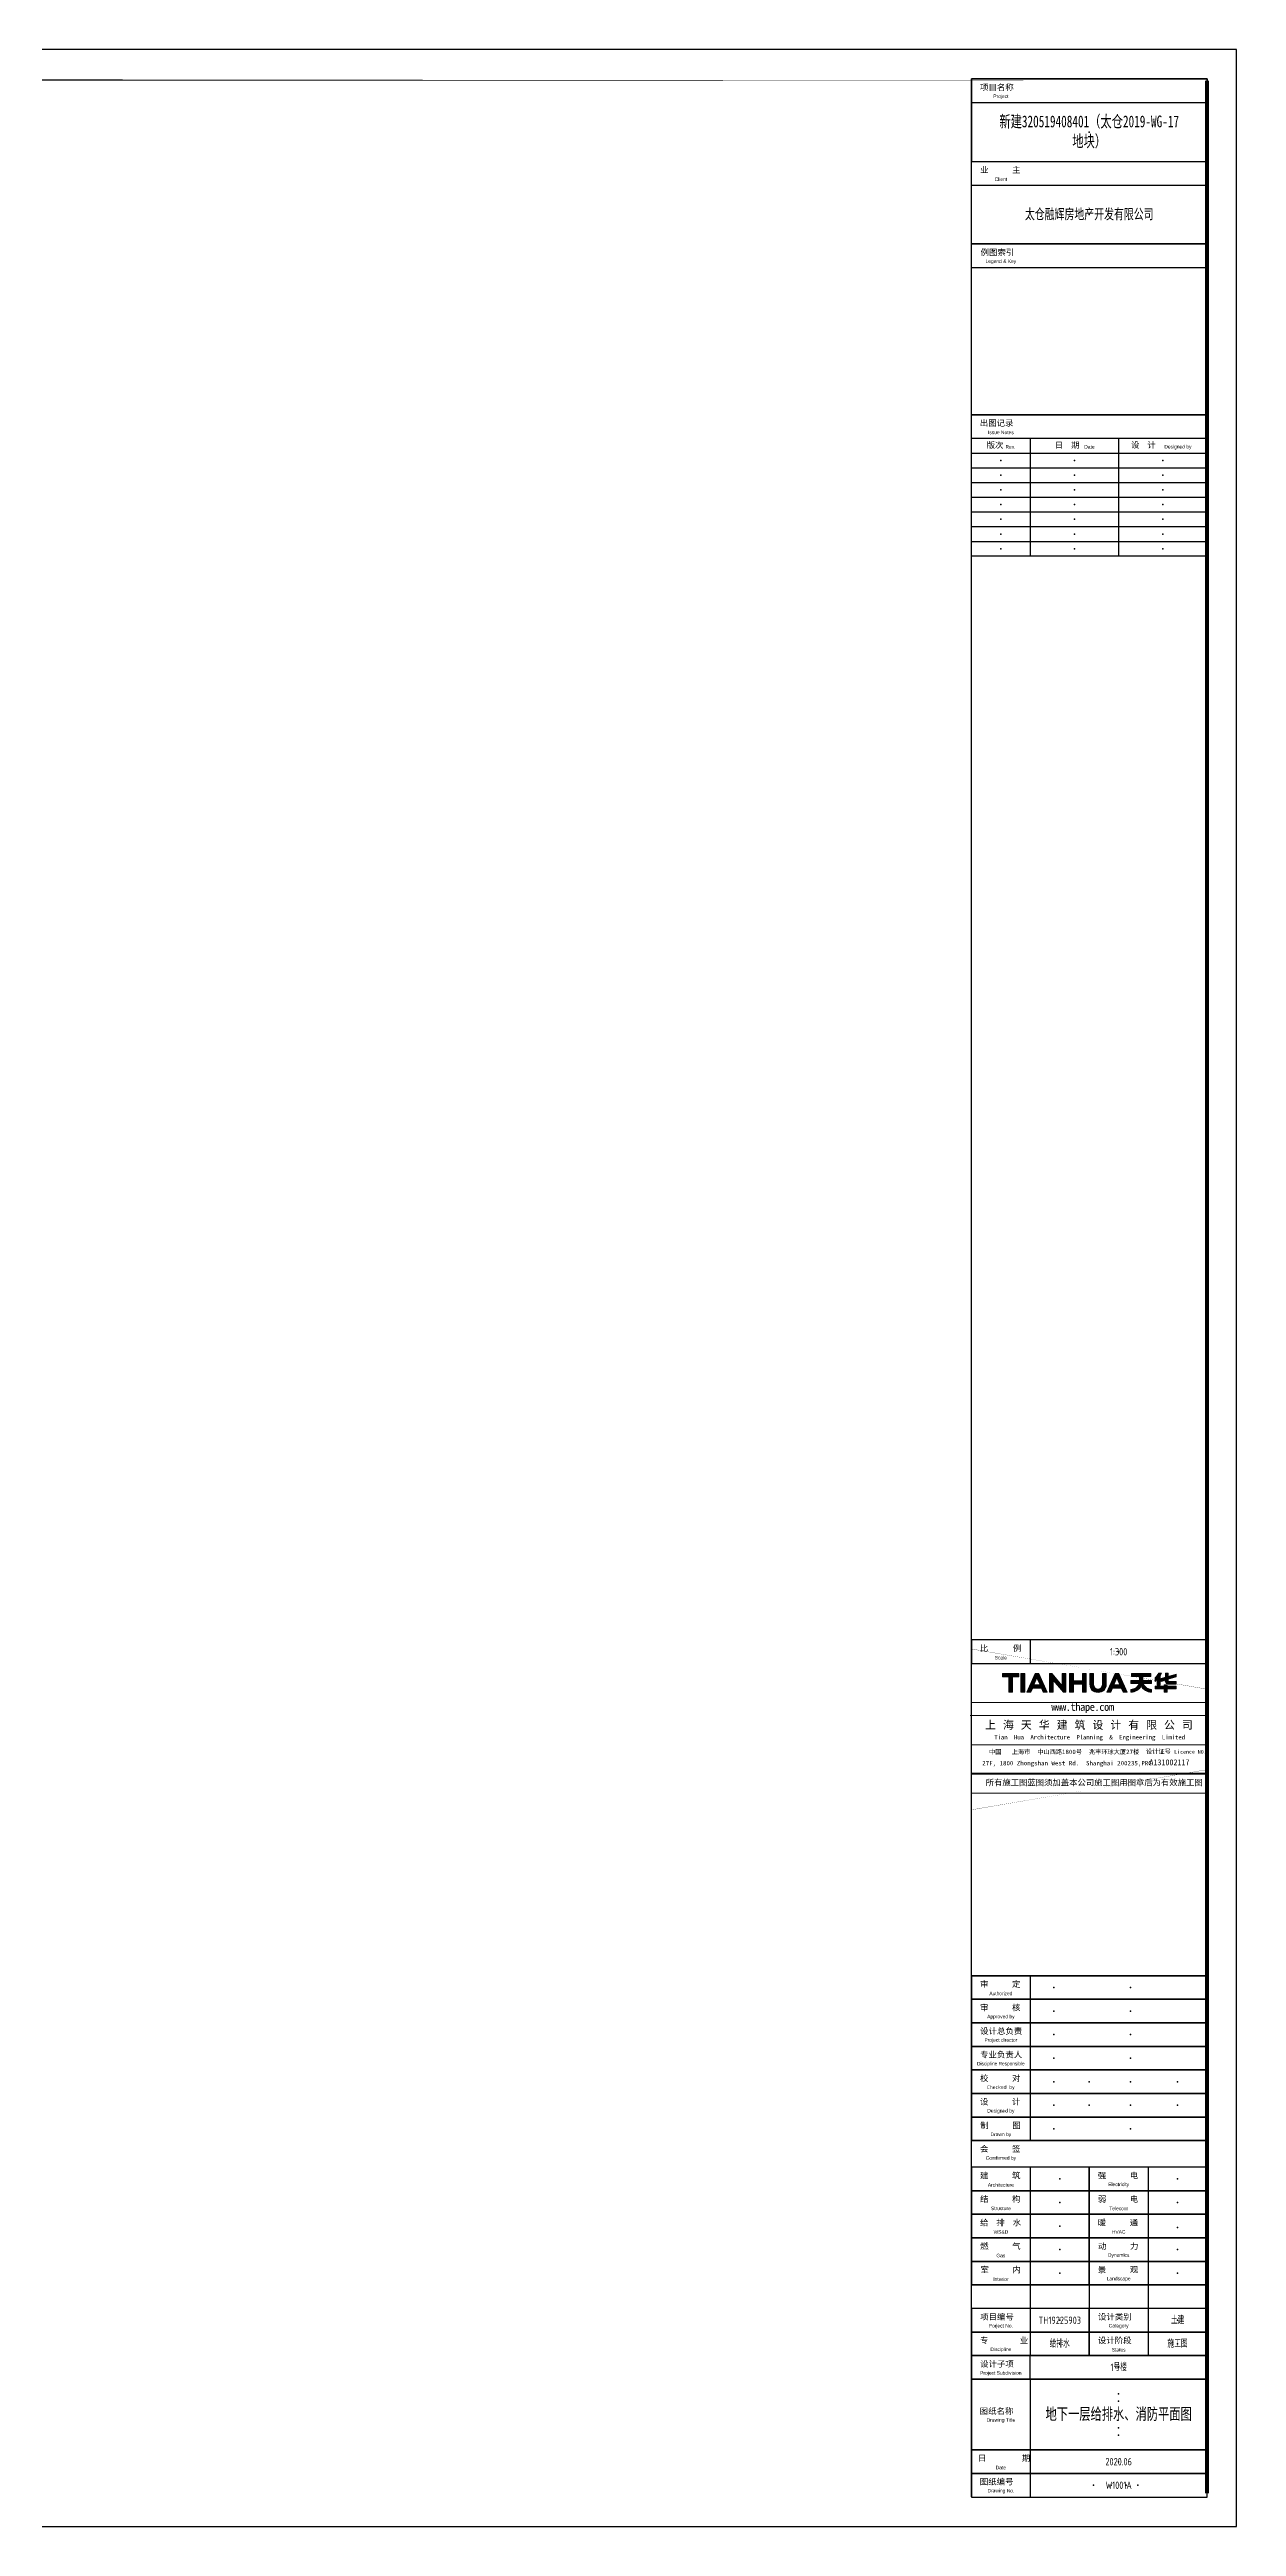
# Model space of a CAD drawing. Extents: x 2846332837 to 2848710837, y 2099491259 to 2101191259.
# Drawn here: x 2847543759 to 2847664670, y 2099999451 to 2100251751 of the extents above; entities that cross this region are included whole.
import ezdxf
from ezdxf.enums import TextEntityAlignment as Align

# ---------------------------------------------------------------- set-up
doc = ezdxf.new("R2010")
doc.units = 0
doc.header["$LTSCALE"] = 500
doc.header["$MEASUREMENT"] = 0
doc.layers.get('0').update_dxf_attribs({"color": 9, "linetype": 'CONTINUOUS'})
for name, color, linetype in [('C-SHET-LOGK', 9, 'CONTINUOUS'), ('C-SHET-LOGO', 9, 'CONTINUOUS'), ('C-SHET-SHET', 144, 'CONTINUOUS')]:
    doc.layers.add(name, color=color, linetype=linetype)
doc.styles.get("Standard").update_dxf_attribs({"font": 'Tssdeng.shx', "width": 0.7, "bigfont": 'Tssdchn.shx'})
doc.styles.add('STYLEP4', font='GOTHIC.TTF')
doc.styles.add('TH-STYLE1', font='Tssdeng.shx', dxfattribs={"width": 0.7, "bigfont": 'Tssdchn.shx'})
doc.styles.add('TH-STYLE2', font='', dxfattribs={"width": 0.7})
doc.styles.add('TH-STYLEP5', font='')
doc.styles.add('TuKuang', font='Tssdeng.shx', dxfattribs={"width": 1.1, "bigfont": 'Tssdchn.shx'})
doc.styles.get('TH-STYLE2').set_extended_font_data('STXihei')
doc.styles.get('TH-STYLEP5').set_extended_font_data('STXihei')

# ---------------------------------------------------------------- blocks, each defined once
blk = doc.blocks.new('block 3')
at = {"layer": 'C-SHET-LOGO'}
h = blk.add_hatch(color=256, dxfattribs=at)
h.dxf.hatch_style = 2
edge = h.paths.add_edge_path()
edge.add_spline(control_points=[(227.7, -49.1), (227.7, -49.1), (224.6, -49.1), (224.6, -49.1), (223.9, -51), (222.7, -52.7), (221.2, -54.1), (221.2, -54.1), (221.2, -57.8), (221.2, -57.8), (222, -57.3), (222.7, -56.8), (223.4, -56.1), (223.4, -56.1), (223.4, -61.6), (223.4, -61.6), (223.4, -61.6), (226.3, -61.6), (226.3, -61.6), (226.3, -61.6), (226.3, -52.3), (226.3, -52.3), (226.9, -51.3), (227.4, -50.2), (227.7, -49.1)], knot_values=[0, 0, 0, 0, 1, 1, 1, 2, 2, 2, 3, 3, 3, 4, 4, 4, 5, 5, 5, 6, 6, 6, 7, 7, 7, 8, 8, 8, 8], degree=3, periodic=0)
h = blk.add_hatch(color=256, dxfattribs=at)
h.dxf.hatch_style = 2
edge = h.paths.add_edge_path()
edge.add_spline(control_points=[(243.1, -53.2), (243.1, -53.2), (243.1, -50.2), (243.1, -50.2), (243.1, -50.2), (234.9, -52.6), (234.9, -52.6), (234.9, -52.6), (234.9, -52.2), (234.9, -52.2), (234.9, -52.2), (234.9, -49.1), (234.9, -49.1), (234.9, -49.1), (232, -49.1), (232, -49.1), (232, -49.1), (232, -53), (232, -53), (232, -53), (232, -53.5), (232, -53.5), (232, -53.5), (227.5, -54.8), (227.5, -54.8), (227.5, -54.8), (227.5, -57.8), (227.5, -57.8), (227.5, -57.8), (232, -56.5), (232, -56.5), (232, -56.5), (232, -57.9), (232, -57.9), (232, -57.9), (232, -57.9), (232, -57.9), (232, -57.9), (232, -57.9), (232, -57.9), (232, -59.5), (233.2, -60.7), (234.8, -60.8), (234.8, -60.8), (234.8, -60.8), (234.8, -60.8), (234.8, -60.8), (243.1, -60.8), (243.1, -60.8), (243.1, -60.8), (243.1, -57.8), (243.1, -57.8), (243.1, -57.8), (235.8, -57.8), (235.8, -57.8), (235.3, -57.8), (234.9, -57.4), (234.9, -57), (234.9, -57), (234.9, -55.6), (234.9, -55.6), (234.9, -55.6), (243.1, -53.2), (243.1, -53.2)], knot_values=[0, 0, 0, 0, 1, 1, 1, 2, 2, 2, 3, 3, 3, 4, 4, 4, 5, 5, 5, 6, 6, 6, 7, 7, 7, 8, 8, 8, 9, 9, 9, 10, 10, 10, 11, 11, 11, 12, 12, 12, 13, 13, 13, 14, 14, 14, 15, 15, 15, 16, 16, 16, 17, 17, 17, 18, 18, 18, 19, 19, 19, 20, 20, 20, 21, 21, 21, 21], degree=3, periodic=0)
h = blk.add_hatch(color=256, dxfattribs=at)
h.dxf.hatch_style = 2
h.paths.add_polyline_path([(230.5, -69.2), (230.5, -65.7), (221.2, -65.7), (221.2, -62.8), (230.5, -62.8), (230.5, -61.4), (233.7, -61.4), (233.7, -62.8), (243.1, -62.8), (243.1, -65.7), (233.7, -65.7), (233.7, -69.2)])
at = {"layer": 'C-SHET-LOGO', "lineweight": 0}
blk.add_lwpolyline([(230.5, -69.2), (230.5, -65.7), (221.2, -65.7), (221.2, -62.8), (230.5, -62.8), (230.5, -61.4), (233.7, -61.4), (233.7, -62.8), (243.1, -62.8), (243.1, -65.7), (233.7, -65.7), (233.7, -69.2), (230.5, -69.2)], dxfattribs=at)
for points, knots in [([(227.7, -49.1), (227.7, -49.1), (224.6, -49.1), (224.6, -49.1), (223.9, -51), (222.7, -52.7), (221.2, -54.1), (221.2, -54.1), (221.2, -57.8), (221.2, -57.8), (222, -57.3), (222.7, -56.8), (223.4, -56.1), (223.4, -56.1), (223.4, -61.6), (223.4, -61.6), (223.4, -61.6), (226.3, -61.6), (226.3, -61.6), (226.3, -61.6), (226.3, -52.3), (226.3, -52.3), (226.9, -51.3), (227.4, -50.2), (227.7, -49.1)], [0, 0, 0, 0, 1, 1, 1, 2, 2, 2, 3, 3, 3, 4, 4, 4, 5, 5, 5, 6, 6, 6, 7, 7, 7, 8, 8, 8, 8]), ([(243.1, -53.2), (243.1, -53.2), (243.1, -50.2), (243.1, -50.2), (243.1, -50.2), (234.9, -52.6), (234.9, -52.6), (234.9, -52.6), (234.9, -52.2), (234.9, -52.2), (234.9, -52.2), (234.9, -49.1), (234.9, -49.1), (234.9, -49.1), (232, -49.1), (232, -49.1), (232, -49.1), (232, -53), (232, -53), (232, -53), (232, -53.5), (232, -53.5), (232, -53.5), (227.5, -54.8), (227.5, -54.8), (227.5, -54.8), (227.5, -57.8), (227.5, -57.8), (227.5, -57.8), (232, -56.5), (232, -56.5), (232, -56.5), (232, -57.9), (232, -57.9), (232, -57.9), (232, -57.9), (232, -57.9), (232, -57.9), (232, -57.9), (232, -57.9), (232, -59.5), (233.2, -60.7), (234.8, -60.8), (234.8, -60.8), (234.8, -60.8), (234.8, -60.8), (234.8, -60.8), (243.1, -60.8), (243.1, -60.8), (243.1, -60.8), (243.1, -57.8), (243.1, -57.8), (243.1, -57.8), (235.8, -57.8), (235.8, -57.8), (235.3, -57.8), (234.9, -57.4), (234.9, -57), (234.9, -57), (234.9, -55.6), (234.9, -55.6), (234.9, -55.6), (243.1, -53.2), (243.1, -53.2)], [0, 0, 0, 0, 1, 1, 1, 2, 2, 2, 3, 3, 3, 4, 4, 4, 5, 5, 5, 6, 6, 6, 7, 7, 7, 8, 8, 8, 9, 9, 9, 10, 10, 10, 11, 11, 11, 12, 12, 12, 13, 13, 13, 14, 14, 14, 15, 15, 15, 16, 16, 16, 17, 17, 17, 18, 18, 18, 19, 19, 19, 20, 20, 20, 21, 21, 21, 21])]:
    blk.add_open_spline(points, degree=3, knots=knots, dxfattribs=at)
blk = doc.blocks.new('2019')
h = blk.add_hatch(color=256)
h.dxf.hatch_style = 1
edge = h.paths.add_edge_path()
edge.add_spline(control_points=[(152.8, -55.2), (152.8, -57.9), (152.8, -60.7), (152.8, -60.7), (152.8, -63.5), (153.5, -65.6), (155, -67.2)], knot_values=[1, 1, 1, 1, 1.5, 1.5, 1.5, 2.5, 2.5, 2.5, 2.5], degree=3, periodic=0)
edge.add_spline(control_points=[(155, -67.2), (156.5, -68.7), (158.6, -69.4), (161.3, -69.4)], knot_values=[0, 0, 0, 0, 1, 1, 1, 1], degree=3, periodic=0)
edge.add_spline(control_points=[(161.3, -69.4), (164, -69.4), (166.1, -68.7), (167.6, -67.2)], knot_values=[11, 11, 11, 11, 12, 12, 12, 12], degree=3, periodic=0)
edge.add_spline(control_points=[(167.6, -67.2), (169.1, -65.6), (169.8, -63.5), (169.8, -60.7)], knot_values=[10, 10, 10, 10, 11, 11, 11, 11], degree=3, periodic=0)
edge.add_spline(control_points=[(169.8, -60.7), (169.8, -60.7), (169.8, -49.7), (169.8, -49.7), (169.8, -49.7), (168.9, -49.7), (167.9, -49.7)], knot_values=[8.5, 8.5, 8.5, 8.5, 9.5, 9.5, 9.5, 10, 10, 10, 10], degree=3, periodic=0)
edge.add_spline(control_points=[(167.9, -49.7), (166.9, -49.7), (165.9, -49.7), (165.9, -49.7), (165.9, -49.7), (165.9, -52.4), (165.9, -55.1)], knot_values=[7.5, 7.5, 7.5, 7.5, 8, 8, 8, 8.5, 8.5, 8.5, 8.5], degree=3, periodic=0)
edge.add_spline(control_points=[(165.9, -55.1), (165.9, -57.8), (165.9, -60.5), (165.9, -60.5), (165.9, -64.1), (164.4, -65.9), (161.3, -65.9)], knot_values=[6, 6, 6, 6, 6.5, 6.5, 6.5, 7.5, 7.5, 7.5, 7.5], degree=3, periodic=0)
edge.add_spline(control_points=[(161.3, -65.9), (158.3, -65.9), (156.7, -64.1), (156.7, -60.5)], knot_values=[5, 5, 5, 5, 6, 6, 6, 6], degree=3, periodic=0)
edge.add_spline(control_points=[(156.7, -60.5), (156.7, -60.5), (156.7, -49.7), (156.7, -49.7), (156.7, -49.7), (155.8, -49.7), (154.8, -49.7)], knot_values=[3.5, 3.5, 3.5, 3.5, 4.5, 4.5, 4.5, 5, 5, 5, 5], degree=3, periodic=0)
edge.add_spline(control_points=[(154.8, -49.7), (153.8, -49.7), (152.8, -49.7), (152.8, -49.7), (152.8, -49.7), (152.8, -52.4), (152.8, -55.2)], knot_values=[2.5, 2.5, 2.5, 2.5, 3, 3, 3, 3.5, 3.5, 3.5, 3.5], degree=3, periodic=0)
at = {"layer": 'C-SHET-LOGO'}
h = blk.add_hatch(color=256, dxfattribs=at)
h.dxf.hatch_style = 2
h.paths.add_polyline_path([(67.8, -69.2), (67.8, -53.2), (61.2, -53.2), (61.2, -49.7), (78.4, -49.7), (78.4, -53.2), (71.8, -53.2), (71.8, -69.2)])
h = blk.add_hatch(color=256, dxfattribs=at)
h.dxf.hatch_style = 2
h.paths.add_polyline_path([(80.6, -49.7), (84.6, -49.7), (84.6, -69.2), (80.6, -69.2)])
h = blk.add_hatch(color=256, dxfattribs=at)
h.dxf.hatch_style = 2
h.paths.add_polyline_path([(103.9, -69.2), (102, -64.8), (92.9, -64.8), (91, -69.2), (86.8, -69.2), (95.6, -49.7), (99.4, -49.7), (108.1, -69.2)])
h.paths.add_polyline_path([(100.7, -61.5), (97.4, -54.1), (94.2, -61.5)])
h = blk.add_hatch(color=256, dxfattribs=at)
h.dxf.hatch_style = 2
h.paths.add_polyline_path([(125, -69.2), (114.4, -56.5), (114.4, -69.2), (110.4, -69.2), (110.4, -49.7), (113.1, -49.7), (123.8, -62.4), (123.8, -49.7), (127.7, -49.7), (127.7, -69.2)])
h = blk.add_hatch(color=256, dxfattribs=at)
h.dxf.hatch_style = 2
h.paths.add_polyline_path([(144.9, -69.2), (144.9, -60.8), (135.6, -60.8), (135.6, -69.2), (131.6, -69.2), (131.6, -49.7), (135.6, -49.7), (135.6, -57.3), (144.9, -57.3), (144.9, -49.7), (148.9, -49.7), (148.9, -69.2)])
h = blk.add_hatch(color=256, dxfattribs=at)
h.dxf.hatch_style = 2
h.paths.add_polyline_path([(187.6, -69.2), (185.7, -64.8), (176.5, -64.8), (174.6, -69.2), (170.5, -69.2), (179.2, -49.7), (183, -49.7), (191.8, -69.2)])
h.paths.add_polyline_path([(184.3, -61.5), (181.1, -54.1), (177.9, -61.5)])
h = blk.add_hatch(color=256, dxfattribs=at)
h.dxf.hatch_style = 2
edge = h.paths.add_edge_path()
edge.add_spline(control_points=[(208.1, -56.9), (208.1, -56.9), (208.1, -52.7), (208.1, -52.7), (208.1, -52.7), (216.7, -52.7), (216.7, -52.7), (216.7, -52.7), (216.7, -49.7), (216.7, -49.7), (216.7, -49.7), (196.3, -49.7), (196.3, -49.7), (196.3, -49.7), (196.3, -52.7), (196.3, -52.7), (196.3, -52.7), (204.9, -52.7), (204.9, -52.7), (204.9, -52.7), (204.9, -56.9), (204.9, -56.9), (204.9, -56.9), (195.6, -56.9), (195.6, -56.9), (195.6, -56.9), (195.6, -57), (195.6, -57), (195.6, -57), (195.6, -59), (195.6, -59), (195.6, -59), (195.6, -59.7), (195.6, -59.7), (195.6, -59.7), (195.6, -59.9), (195.6, -59.9), (195.6, -59.9), (204.4, -59.9), (204.4, -59.9), (203.2, -63.6), (199.7, -66.2), (195.6, -66.2), (195.6, -66.2), (195.6, -66.2), (195.6, -66.2), (195.6, -66.2), (195.6, -69.2), (195.6, -69.2), (195.6, -69.2), (195.6, -69.2), (195.6, -69.2), (200.4, -69.2), (204.5, -66.4), (206.5, -62.5), (208.5, -66.4), (212.6, -69.2), (217.3, -69.2), (217.3, -69.2), (217.3, -66.2), (217.3, -66.2), (213.3, -66.2), (209.8, -63.6), (208.6, -59.9), (208.6, -59.9), (217.4, -59.9), (217.4, -59.9), (217.4, -59.9), (217.4, -59.7), (217.4, -59.7), (217.4, -59.7), (217.4, -59), (217.4, -59), (217.4, -59), (217.4, -57), (217.4, -57), (217.4, -57), (217.4, -56.9), (217.4, -56.9), (217.4, -56.9), (208.1, -56.9), (208.1, -56.9)], knot_values=[0, 0, 0, 0, 1, 1, 1, 2, 2, 2, 3, 3, 3, 4, 4, 4, 5, 5, 5, 6, 6, 6, 7, 7, 7, 8, 8, 8, 9, 9, 9, 10, 10, 10, 11, 11, 11, 12, 12, 12, 13, 13, 13, 14, 14, 14, 15, 15, 15, 16, 16, 16, 17, 17, 17, 18, 18, 18, 19, 19, 19, 20, 20, 20, 21, 21, 21, 22, 22, 22, 23, 23, 23, 24, 24, 24, 25, 25, 25, 26, 26, 26, 27, 27, 27, 27], degree=3, periodic=0)
at = {"layer": 'C-SHET-LOGO', "lineweight": 0}
for points in [[(67.8, -69.2), (67.8, -53.2), (61.2, -53.2), (61.2, -49.7), (78.4, -49.7), (78.4, -53.2), (71.8, -53.2), (71.8, -69.2), (67.8, -69.2)], [(80.6, -49.7), (84.6, -49.7), (84.6, -69.2), (80.6, -69.2), (80.6, -49.7)], [(103.9, -69.2), (102, -64.8), (92.9, -64.8), (91, -69.2), (86.8, -69.2), (95.6, -49.7), (99.4, -49.7), (108.1, -69.2), (103.9, -69.2)], [(125, -69.2), (114.4, -56.5), (114.4, -69.2), (110.4, -69.2), (110.4, -49.7), (113.1, -49.7), (123.8, -62.4), (123.8, -49.7), (127.7, -49.7), (127.7, -69.2), (125, -69.2)], [(144.9, -69.2), (144.9, -60.8), (135.6, -60.8), (135.6, -69.2), (131.6, -69.2), (131.6, -49.7), (135.6, -49.7), (135.6, -57.3), (144.9, -57.3), (144.9, -49.7), (148.9, -49.7), (148.9, -69.2), (144.9, -69.2)], [(187.6, -69.2), (185.7, -64.8), (176.5, -64.8), (174.6, -69.2), (170.5, -69.2), (179.2, -49.7), (183, -49.7), (191.8, -69.2), (187.6, -69.2)], [(100.7, -61.5), (97.4, -54.1), (94.2, -61.5), (100.7, -61.5)], [(184.3, -61.5), (181.1, -54.1), (177.9, -61.5), (184.3, -61.5)]]:
    blk.add_lwpolyline(points, dxfattribs=at)
for points, knots in [([(161.3, -69.4), (158.6, -69.4), (156.5, -68.7), (155, -67.2), (153.5, -65.6), (152.8, -63.5), (152.8, -60.7), (152.8, -60.7), (152.8, -49.7), (152.8, -49.7), (152.8, -49.7), (156.7, -49.7), (156.7, -49.7), (156.7, -49.7), (156.7, -60.5), (156.7, -60.5), (156.7, -64.1), (158.3, -65.9), (161.3, -65.9), (164.4, -65.9), (165.9, -64.1), (165.9, -60.5), (165.9, -60.5), (165.9, -49.7), (165.9, -49.7), (165.9, -49.7), (169.8, -49.7), (169.8, -49.7), (169.8, -49.7), (169.8, -60.7), (169.8, -60.7), (169.8, -63.5), (169.1, -65.6), (167.6, -67.2), (166.1, -68.7), (164, -69.4), (161.3, -69.4)], [0, 0, 0, 0, 1, 1, 1, 2, 2, 2, 3, 3, 3, 4, 4, 4, 5, 5, 5, 6, 6, 6, 7, 7, 7, 8, 8, 8, 9, 9, 9, 10, 10, 10, 11, 11, 11, 12, 12, 12, 12]), ([(208.1, -56.9), (208.1, -56.9), (208.1, -52.7), (208.1, -52.7), (208.1, -52.7), (216.7, -52.7), (216.7, -52.7), (216.7, -52.7), (216.7, -49.7), (216.7, -49.7), (216.7, -49.7), (196.3, -49.7), (196.3, -49.7), (196.3, -49.7), (196.3, -52.7), (196.3, -52.7), (196.3, -52.7), (204.9, -52.7), (204.9, -52.7), (204.9, -52.7), (204.9, -56.9), (204.9, -56.9), (204.9, -56.9), (195.6, -56.9), (195.6, -56.9), (195.6, -56.9), (195.6, -57), (195.6, -57), (195.6, -57), (195.6, -59), (195.6, -59), (195.6, -59), (195.6, -59.7), (195.6, -59.7), (195.6, -59.7), (195.6, -59.9), (195.6, -59.9), (195.6, -59.9), (204.4, -59.9), (204.4, -59.9), (203.2, -63.6), (199.7, -66.2), (195.6, -66.2), (195.6, -66.2), (195.6, -66.2), (195.6, -66.2), (195.6, -66.2), (195.6, -69.2), (195.6, -69.2), (195.6, -69.2), (195.6, -69.2), (195.6, -69.2), (200.4, -69.2), (204.5, -66.4), (206.5, -62.5), (208.5, -66.4), (212.6, -69.2), (217.3, -69.2), (217.3, -69.2), (217.3, -66.2), (217.3, -66.2), (213.3, -66.2), (209.8, -63.6), (208.6, -59.9), (208.6, -59.9), (217.4, -59.9), (217.4, -59.9), (217.4, -59.9), (217.4, -59.7), (217.4, -59.7), (217.4, -59.7), (217.4, -59), (217.4, -59), (217.4, -59), (217.4, -57), (217.4, -57), (217.4, -57), (217.4, -56.9), (217.4, -56.9), (217.4, -56.9), (208.1, -56.9), (208.1, -56.9)], [0, 0, 0, 0, 1, 1, 1, 2, 2, 2, 3, 3, 3, 4, 4, 4, 5, 5, 5, 6, 6, 6, 7, 7, 7, 8, 8, 8, 9, 9, 9, 10, 10, 10, 11, 11, 11, 12, 12, 12, 13, 13, 13, 14, 14, 14, 15, 15, 15, 16, 16, 16, 17, 17, 17, 18, 18, 18, 19, 19, 19, 20, 20, 20, 21, 21, 21, 22, 22, 22, 23, 23, 23, 24, 24, 24, 25, 25, 25, 26, 26, 26, 27, 27, 27, 27])]:
    blk.add_open_spline(points, degree=3, knots=knots, dxfattribs=at)
at = {"layer": 'C-SHET-LOGO', "color": 0}
blk.add_blockref('block 3', (0, 0), dxfattribs=at)
blk = doc.blocks.new('LOGO2019')
blk.add_line((79.93, 44), (79.93, 30.83))
at = {"const_width": 0.5}
blk.add_lwpolyline([(80, 0), (0, 0), (0, 44), (80, 44)], close=True, dxfattribs=at)
at = {"lineweight": 9}
for points in [[(79.93, 0), (0, 0), (0, 44), (79.93, 44), (79.93, 0)], [(-0.39, 26.36), (79.55, 26.36)], [(0, 30.83), (79.93, 30.83)], [(-0.15, 16.36), (79.79, 16.36)], [(0, 6.52), (79.93, 6.52)]]:
    blk.add_lwpolyline(points, dxfattribs=at)
at = {"const_width": 0.5}
blk.add_lwpolyline([(0, 6.77), (80, 6.77)], dxfattribs=at)
at = {"xscale": 0.3240000000000001, "yscale": 0.3240000000000001, "zscale": 0.3240000000000001}
blk.add_blockref('2019', (-9.31, 56.67), dxfattribs=at)
at = {"attachment_point": 7}
for s, insert, char_height, style in [('{\\W1;\\T0.9;www.thape.com}', (27.11, 27.19), 2.6547, 'TH-STYLE2'), ('{\\fSTXihei|b0|i0|c0|p34;27F, 1800 Zhongshan West Rd.  Shanghai 200235,PRC}', (3.68, 8.96), 1.5, 'TH-STYLEP5'), ('{\\fSTXihei|b0|i0|c0|p34;A131002117}', (60.39, 9.45), 2, 'TH-STYLEP5')]:
    blk.add_mtext(s, dxfattribs=dict(at, insert=insert, char_height=char_height, style=style))
for s, insert, char_height, width, attachment_point, style in [('{\\fSimHei|b1|i0|c134|p2;\\W1;\\T1.1;上 海 天 华 建 筑 设 计 有 限 公 司}', (40.07, 23.02), 2.7, 80.9454, 5, 'TH-STYLE2'), ('{\\fSTXihei|b0|i0|c204|p2;\\T0.95;Tian\\fSTXihei|b0|i0|c238|p2; \\fSTXihei|b0|i0|c204|p2; Hua\\fSTXihei|b0|i0|c238|p2; \\fSTXihei|b0|i0|c204|p2; Architecture \\fSTXihei|b0|i0|c238|p2; \\fSTXihei|b0|i0|c204|p2;Planning \\fSTXihei|b0|i0|c238|p2; \\fSTXihei|b0|i0|c204|p2;& \\fSTXihei|b0|i0|c238|p2; \\fSTXihei|b0|i0|c204|p2;Engineering\\fSTXihei|b0|i0|c238|p2; \\fSTXihei|b0|i0|c204|p2; Limited}', (40.08, 18.76), 1.5, 54.8, 5, 'TH-STYLEP5'), ('{\\fSTXihei|b0|i0|c134|p2;中国   上海市  中山西路1800号  兆丰环球大厦27楼}', (5.97, 14.8), 1.5, 75.8521, 1, 'TH-STYLEP5'), ('{\\fSTXihei|b0|i0|c134|p2;设计证号 \\H0.8511x;Licence NO.}', (59.24, 14.92), 1.5, 37.0118, 1, 'TH-STYLEP5'), ('{\\fSTXihei|b0|i0|c134|p2;所有施工图蓝图须加盖本公司施工图用图章后为有效施工图}', (4.83, 4.64), 2.0231, 75.8521, 1, 'TH-STYLEP5')]:
    blk.add_mtext(s, dxfattribs=dict(insert=insert, char_height=char_height, width=width, attachment_point=attachment_point, style=style))
blk = doc.blocks.new('SH_THAPE_A0L')
for p, q in [((1099, 823), (1179, 823)), ((1179, 774), (1179, 802)), ((1099, 795), (1179, 795)), ((1099, 709), (1179, 709)), ((1119, 709), (1119, 669)), ((1149, 709), (1149, 669)), ((1099, 704), (1179, 704)), ((1099, 699), (1179, 699)), ((1099, 694), (1179, 694)), ((1099, 689), (1179, 689)), ((1099, 684), (1179, 684)), ((1099, 679), (1179, 679)), ((1099, 674), (1179, 674)), ((1119, 301), (1119, 293)), ((1119, 187), (1119, 179)), ((1119, 179), (1119, 171)), ((1119, 171), (1119, 163)), ((1119, 163), (1119, 155)), ((1119, 155), (1119, 147)), ((1119, 147), (1119, 139)), ((1119, 139), (1119, 131)), ((1119, 122), (1119, 114)), ((1159, 122), (1159, 114)), ((1119, 114), (1119, 106)), ((1159, 114), (1159, 106)), ((1119, 106), (1119, 98)), ((1159, 106), (1159, 98)), ((1119, 98), (1119, 90)), ((1159, 98), (1159, 90)), ((1119, 90), (1119, 74)), ((1159, 90), (1159, 82)), ((1139, 82), (1139, 74)), ((1159, 82), (1159, 74)), ((1119, 74), (1119, 66)), ((1159, 74), (1159, 66)), ((1119, 66), (1119, 58)), ((1159, 66), (1159, 58)), ((1119, 50), (1119, 58)), ((1119, 50), (1119, 26)), ((1119, 26), (1119, 18)), ((1119, 18), (1119, 10))]:
    blk.add_line(p, q)
for points in [[(0, 0), (1189, 0), (1189, 841), (0, 841)], [(1179, 775), (1099, 775), (1099, 831), (1179, 831)], [(1099, 831), (1099, 803), (1179, 803), (1179, 831)], [(1179, 717), (1099, 717), (1099, 775), (1179, 775)], [(1179, 669), (1099, 669), (1099, 717), (1179, 717)], [(1099, 301), (1099, 293), (1179, 293), (1179, 301)], [(1099, 187), (1099, 179), (1179, 179), (1179, 187)], [(1179, 131), (1099, 131), (1099, 187), (1179, 187)], [(1099, 179), (1099, 171), (1179, 171), (1179, 179)], [(1099, 171), (1099, 163), (1179, 163), (1179, 171)], [(1099, 163), (1099, 155), (1179, 155), (1179, 163)], [(1099, 155), (1099, 147), (1179, 147), (1179, 155)], [(1099, 147), (1099, 139), (1179, 139), (1179, 147)], [(1099, 139), (1099, 131), (1179, 131), (1179, 139)], [(1179, 82), (1099, 82), (1099, 131), (1179, 131)], [(1099, 122), (1099, 114), (1139, 114), (1139, 122)], [(1139, 122), (1139, 114), (1179, 114), (1179, 122)], [(1099, 114), (1099, 106), (1139, 106), (1139, 114)], [(1139, 114), (1139, 106), (1179, 106), (1179, 114)], [(1099, 106), (1099, 98), (1139, 98), (1139, 106)], [(1139, 106), (1139, 98), (1179, 98), (1179, 106)], [(1099, 98), (1099, 90), (1139, 90), (1139, 98)], [(1139, 98), (1139, 90), (1179, 90), (1179, 98)], [(1099, 90), (1099, 82), (1139, 82), (1139, 90)], [(1139, 90), (1139, 82), (1179, 82), (1179, 90)], [(1099, 74), (1099, 66), (1139, 66), (1139, 74)], [(1139, 74), (1139, 66), (1179, 66), (1179, 74)], [(1099, 66), (1099, 58), (1139, 58), (1139, 66)], [(1139, 66), (1139, 58), (1179, 58), (1179, 66)], [(1099, 58), (1099, 50), (1179, 50), (1179, 58)], [(1099, 50), (1099, 26), (1179, 26), (1179, 50)], [(1099, 26), (1099, 18), (1179, 18), (1179, 26)], [(1099, 18), (1099, 10), (1179, 10), (1179, 18)]]:
    blk.add_lwpolyline(points, close=True)
for points, const_width in [([(25, 831), (25, 10), (1179, 10), (1179, 831)], 1.4), ([(1179, 10), (1099, 10), (1099, 74), (1179, 74)], 0.5)]:
    blk.add_lwpolyline(points, close=True, dxfattribs=dict(const_width=const_width))
at = {"const_width": 0.5}
for points in [[(1099, 831), (1099, 10)], [(1099, 187), (1179, 187)]]:
    blk.add_lwpolyline(points, dxfattribs=at)
for p in [(1139, 813), (1139, 785), (1109, 701.5), (1134, 701.5), (1164, 701.5), (1109, 696.5), (1109, 691.5), (1134, 696.5), (1134, 691.5), (1164, 696.5), (1164, 691.5), (1109, 686.5), (1109, 681.5), (1134, 686.5), (1134, 681.5), (1164, 686.5), (1164, 681.5), (1109, 676.5), (1134, 676.5), (1164, 676.5), (1109, 671.5), (1134, 671.5), (1164, 671.5), (1149, 297), (1127, 183), (1153, 183), (1127, 175), (1153, 175), (1127, 167), (1153, 167), (1127, 159), (1153, 159), (1127, 151), (1127, 143), (1139, 151), (1139, 143), (1153, 151), (1153, 143), (1169, 151), (1169, 143), (1127, 135), (1153, 135), (1129, 118), (1169, 118), (1129, 110), (1169, 110), (1129, 102), (1169, 101.5), (1129, 94), (1169, 94), (1129, 86), (1169, 86), (1129, 70), (1169, 70), (1129, 62), (1169, 62), (1149, 54), (1149, 45), (1149, 42.5), (1149, 38), (1149, 33.5), (1149, 31), (1149, 22), (1140.5, 14), (1140.5, 14), (1146.5, 14), (1151.5, 14), (1155.5, 14)]:
    blk.add_point(p)
at = {"layer": 'C-SHET-LOGK'}
blk.add_line((1099, 767), (1179, 767), dxfattribs=at)
at = {"layer": 'C-SHET-LOGO', "xscale": 1.000832973929552, "yscale": 1.000832973929552, "zscale": 1.000832973929552}
blk.add_blockref('LOGO2019', (1099, 248.96), dxfattribs=at)
at = {"style": 'TuKuang', "width": 1.1}
for s, p in [('项目名称', (1101.94, 826.98)), ('业      主', (1101.95, 798.95)), ('出图记录', (1101.84, 712.99)), ('版次', (1104.16, 705.48)), ('日  期', (1127.3, 705.49)), ('设  计  ', (1153.19, 705.55)), ('比  \u3000\u3000例', (1101.84, 296.98)), ('审      定', (1101.92, 182.98)), ('审      核', (1101.91, 174.98)), ('设计总负责', (1101.96, 167)), ('专业负责人', (1101.94, 159)), ('校      对', (1101.92, 150.98)), ('设      计', (1101.91, 143.01)), ('制      图', (1101.98, 134.98)), ('会      签', (1101.93, 127)), ('建      筑', (1101.91, 117.98)), ('强      电', (1141.92, 117.97)), ('结      构', (1101.93, 109.98)), ('弱      电', (1141.93, 109.98)), ('给  排  水', (1101.93, 101.97)), ('暖      通', (1141.87, 102)), ('燃      气', (1101.96, 93.99)), ('动      力', (1141.98, 93.97)), ('室      内', (1102.04, 85.98)), ('景      观', (1141.92, 86.01)), ('项目编号', (1101.96, 69.98)), ('设计类别', (1141.98, 69.98)), ('专        业', (1101.91, 61.99)), ('设计阶段', (1141.92, 61.97)), ('设计子项', (1101.96, 53.99)), ('图纸名称', (1101.82, 37.97)), ('日         期', (1101.22, 21.99)), ('图纸编号', (1101.84, 13.98))]:
    blk.add_text(s, height=2, dxfattribs=at).set_placement(p)
at = {"style": 'STYLEP4'}
for s, p in [('Project', (1109, 825)), ('Client', (1109, 797)), ('Issue Notes', (1109, 711)), ('Scale', (1109, 295)), ('Approved by', (1109, 173)), ('Project director', (1109, 165)), ('Designed by', (1109, 141)), ('Drawn by', (1109, 133)), ('Comfirmed by', (1109, 125)), ('Architecture', (1109, 116)), ('Electricity', (1149, 116)), ('Structure', (1109, 108)), ('Telecom', (1149, 108)), ('WS&D', (1109, 100)), ('Gas', (1109, 92)), ('Dynamics', (1149, 92)), ('HVAC', (1149, 100)), ('Interior', (1109, 84)), ('Landscape', (1149, 84)), ('Porject No.', (1109, 68)), ('Category', (1149, 68)), ('Discipline', (1109, 60)), ('Status', (1149, 60)), ('Drawing Title', (1109, 36)), ('Date', (1109, 20)), ('Drawing No.', (1109, 12))]:
    blk.add_text(s, height=1.2, dxfattribs=at).set_placement(p, align=Align.MIDDLE)
for s, p in [('Rev.', (1110.58, 705.48)), ('Date', (1137.33, 705.49)), ('Designed by', (1164.51, 705.55))]:
    blk.add_text(s, height=1.2, dxfattribs=at).set_placement(p)
for s, style, width, p in [('Authorized', 'STYLEP4', 0.85, (1109, 181)), ('Discipline Responsible', 'STYLEP4', 0.8, (1109, 157)), ('Checked by', 'TuKuang', 1.1, (1109, 149)), ('Project Subdivision', 'STYLEP4', 0.9, (1109, 52))]:
    blk.add_text(s, height=1.2, dxfattribs=dict(style=style, width=width)).set_placement(p, align=Align.MIDDLE)
at = {"layer": 'C-SHET-LOGK', "style": 'TuKuang', "width": 1.1}
blk.add_text('例图索引', height=2, dxfattribs=at).set_placement((1102.13, 770.97))
at = {"layer": 'C-SHET-LOGK', "style": 'STYLEP4'}
blk.add_text('Legend & Key', height=1.2, dxfattribs=at).set_placement((1109, 769), align=Align.MIDDLE)
at = {"layer": 'C-SHET-LOGK'}
blk.add_attdef('作废标记', text='', height=600, dxfattribs=at).set_placement((589.5, 467), align=Align.MIDDLE_CENTER)

msp = doc.modelspace()

# ---------------------------------------------------------------- block references
at = {"layer": 'C-SHET-SHET', "xscale": 299.9999999999999, "yscale": 299.9999999999999, "zscale": 299.9999999999999, "rotation": 359.9999999944683}
msp.add_blockref('SH_THAPE_A0L', (2847307969.664931, 2099999450.755232), dxfattribs=at)

# ---------------------------------------------------------------- texts
at = {"layer": 'C-SHET-SHET', "attachment_point": 5}
for s, insert, char_height, rotation, style in [('新建320519408401（太仓2019-WG-17^M^J地块）', (2847649669.664953, 2100243350.755199), 1200, 359.999999995, 'TH-STYLE2'), ('太仓融辉房地产开发有限公司', (2847649669.664952, 2100234950.755199), 1200, 359.999999995, 'TH-STYLE1'), ('1:300', (2847652669.66494, 2100088550.755199), 750, 359.9999999945, 'TH-STYLE1'), ('TH19225903', (2847646669.664933, 2100020450.755199), 750, 359.9999999945, 'TH-STYLE1'), ('土建', (2847658669.664933, 2100020450.755198), 750, 359.999999995, 'TH-STYLE1'), ('给排水', (2847646669.664933, 2100018050.755199), 750, 359.999999995, 'TH-STYLE1'), ('施工图', (2847658669.664933, 2100018050.755198), 750, 359.999999995, 'TH-STYLE1'), ('1号楼', (2847652669.664933, 2100015650.755199), 750, 359.9999999945, 'TH-STYLE1'), ('地下一层给排水、消防平面图', (2847652669.664932, 2100010850.755198), 1200, 359.999999995, 'TH-STYLE2'), ('2020.06', (2847652669.664932, 2100006050.755199), 750, 359.9999999945, 'TH-STYLE1'), ('W1001A', (2847652669.664931, 2100003650.755199), 750, 359.9999999945, 'TH-STYLE1')]:
    msp.add_mtext(s, dxfattribs=dict(at, insert=insert, char_height=char_height, rotation=rotation, style=style))

doc.saveas('drawing.dxf')
